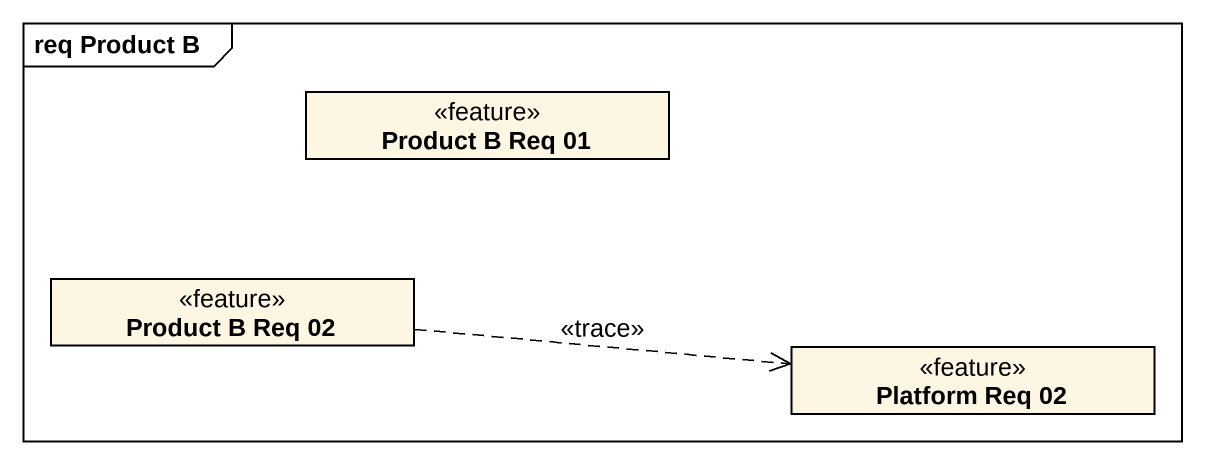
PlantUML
@startuml
mainframe req Product B
hide circle
hide empty members
class "Product B Req 01" as Product_B_Req_01 <<feature>>
class "Product B Req 02" as Product_B_Req_02 <<feature>>
class "Platform Req 02" as Platform_Req_02 <<feature>>
Product_B_Req_02 .right.> Platform_Req_02 : <<trace>>
@enduml
